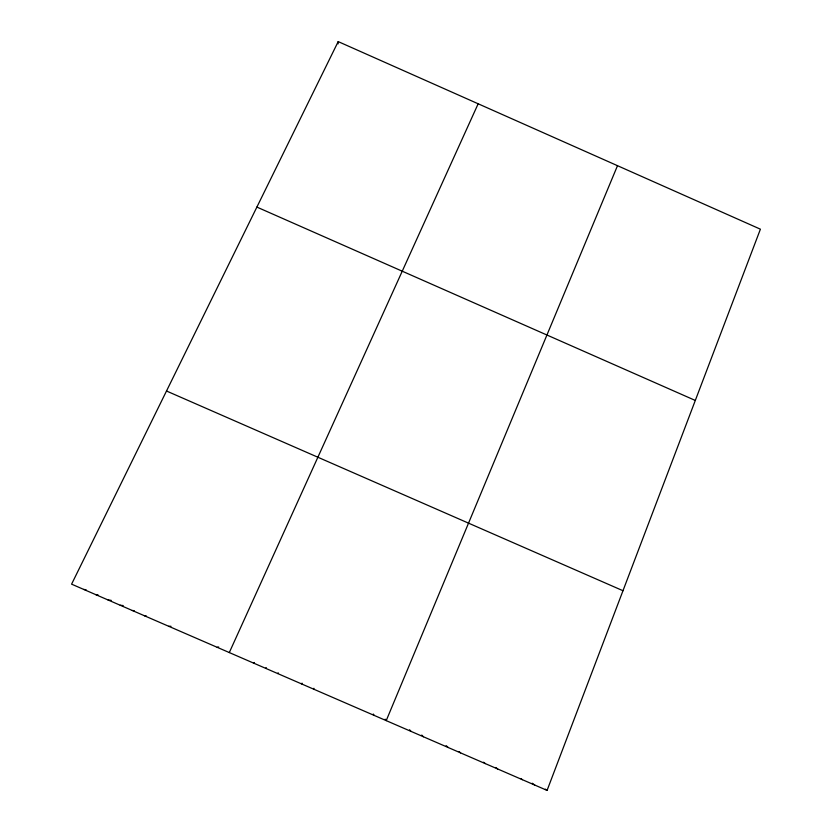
<?xml version="1.0" encoding="UTF-8"?>
<svg xmlns="http://www.w3.org/2000/svg" width="832" height="832" viewBox="0 0 832 832"><rect width="100%" height="100%" fill="white"/><g stroke="black" fill="none" stroke-linecap="round" stroke-linejoin="round"><path stroke-width="1.25" d="M313.893 689.26L313.903 688.282M338.104 43.888L338.198 41.6L760.406 229.185L547.082 790.4L71.594 584.158L338.198 41.6M301.829 684.018L302.026 683.124M617.5 165.693L386.225 720.626L385.133 719.17M229.299 652.569L478.161 103.782M277.67 673.546L278.231 672.807M265.585 668.304L266.334 667.649M253.5 663.062L254.436 662.48M217.204 647.317L218.691 646.974M168.74 626.298L170.976 626.278M144.477 615.774L146.214 615.867M132.34 610.511L134.202 610.657M120.203 605.249L123.188 605.55M108.056 599.976L111.228 600.361M95.909 594.703L98.145 595.015M83.751 589.43L86.112 589.794M166.504 391.009L622.981 590.72M256.88 207.085L695.302 400.452M545.314 789.142L547.082 790.4M532.22 783.224L534.737 785.044M520.801 778.513L522.392 779.688M495.81 767.51L497.671 768.966M483.579 762.206L485.316 763.61M459.087 751.577L460.574 752.877M446.15 745.638L448.188 747.51M421.762 735.062L423.415 736.767M409.552 729.768L411.029 731.39M373.266 714.033L374.182 715.406"/></g></svg>
